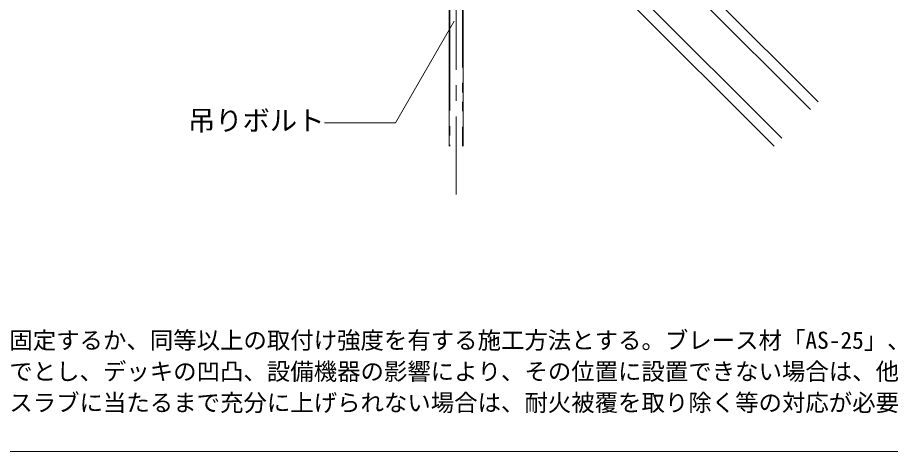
# Model space of a CAD drawing. Units: millimetres on the paper, enlarged 40 times, with parts at other scales. Extents: x -7800 to 7800, y -5387 to 5300.
# Drawn here: x 2685 to 4923, y 2547 to 3660 of the extents above; entities that cross this region are included whole.
import ezdxf
from ezdxf.enums import TextEntityAlignment as Align

# ---------------------------------------------------------------- set-up
doc = ezdxf.new("R2010")
doc.units = ezdxf.units.MM
doc.header["$LTSCALE"] = 40
doc.linetypes.add('CHAIN1', pattern=[8, 5, -1, 1, -1])
doc.linetypes.add('DOUBLE_CHAIN2', pattern=[12.8, 9, -1, 0.6, -0.6, 0.6, -1])
for name, color, linetype, lineweight in [('4-0_中心線', 4, 'CHAIN1', 9), ('4-1_吊り材', 7, 'Continuous', 18), ('4-4_ブレース・補強材', 4, 'Continuous', 9), ('4-6_文字', 7, 'Continuous', 18), ('F-3_野縁', 3, 'Continuous', 18)]:
    doc.layers.add(name, color=color, linetype=linetype, lineweight=lineweight)
doc.styles.add('ＭＳ ゴシック', font='')
doc.styles.get('ＭＳ ゴシック').set_extended_font_data('MS Gothic')

msp = doc.modelspace()

# ---------------------------------------------------------------- linework, layer by layer
at = {"layer": '4-0_中心線'}
msp.add_line((3809.83, 3206.27), (3809.83, 4693), dxfattribs=at)
at = {"layer": '4-1_吊り材', "linetype": 'DOUBLE_CHAIN2'}
for p, q in [((3826.03, 4404.26), (3826.03, 3330.59)), ((3793.63, 4293.46), (3793.63, 3330.59))]:
    msp.add_line(p, q, dxfattribs=at)
at = {"layer": '4-1_吊り材'}
for p, q in [((3827.83, 4326.46), (3827.83, 3330.59)), ((3791.83, 4293.46), (3791.83, 3330.59))]:
    msp.add_line(p, q, dxfattribs=at)
at = {"layer": '4-4_ブレース・補強材'}
for p, q in [((4006.21, 4135.44), (4717.72, 3423.93)), ((3932.67, 4061.9), (4644.19, 3350.39)), ((3912.87, 4042.1), (4624.39, 3330.59)), ((4177.33, 4003.92), (4737.52, 3443.73))]:
    msp.add_line(p, q, dxfattribs=at)
at = {"layer": '4-6_文字'}
msp.add_lwpolyline([(3472.26, 3389.99), (3654.14, 3389.99), (3804.51, 3650.44)], dxfattribs=at)
at = {"layer": 'F-3_野縁'}
msp.add_line((80, 2547.34), (7640, 2547.34), dxfattribs=at)

# ---------------------------------------------------------------- texts
at = {"layer": '4-6_文字', "style": 'ＭＳ ゴシック'}
for s, height, p in [('吊りボルト', 51.32, (3122.26, 3354.99)), ('・ブレース上部の取付けは専用金物を使用し金具毎に適正なビス本数により固定するか、同等以上の取付け強度を有する施工方法とする。ブレース材「AS-25」、「AS-40」、「AS-65」に対しては、必ずブレース材の側面にビス止めとする。', 43.99, (624.44, 2797.48)), ('・ブレース上部取付金具の取付位置は、インサート、スラブに金具が当るまでとし、デッキの凹凸、設備機器の影響により、その位置に設置できない場合は、他に移動し設置することとする。', 43.99, (624.44, 2717.48)), ('・更に、耐火被覆や断熱材等により、ブレース上部取付金具がインサート、スラブに当たるまで充分に上げられない場合は、耐火被覆を取り除く等の対応が必要。尚、耐火被覆の除去および復旧に関しては、監理者の指示に従い行うこととする。', 43.99, (624.44, 2637.48))]:
    msp.add_text(s, height=height, dxfattribs=at).set_placement(p, align=Align.BOTTOM_LEFT)

doc.saveas('drawing.dxf')
